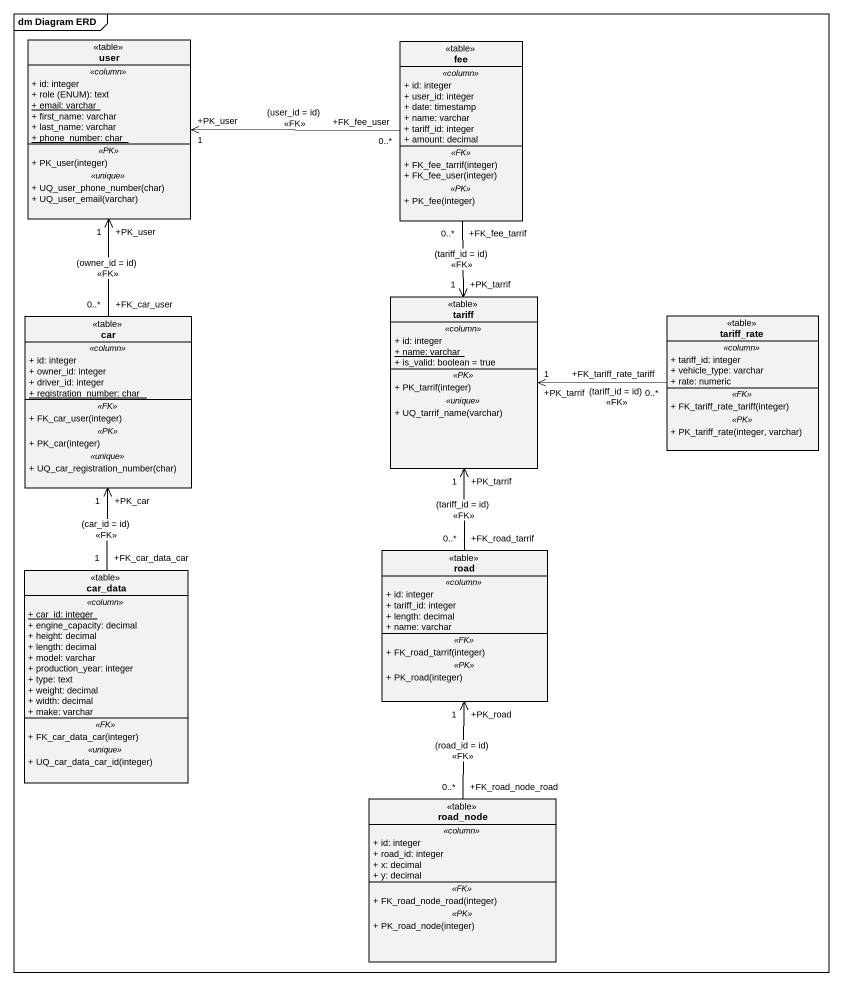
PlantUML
@startuml
mainframe dm Diagram ERD
hide circle
hide empty members
skinparam classAttributeIconSize 0
class user <<table>> {
  .. <<column>> ..
  + id: integer
  {field} + role (ENUM): text
  {static} + email: varchar
  + first_name: varchar
  + last_name: varchar
  {static} + phone_number: char
  .. <<PK>> ..
  + PK_user(integer)
  .. <<unique>> ..
  + UQ_user_phone_number(char)
  + UQ_user_email(varchar)
}
class fee <<table>> {
  .. <<column>> ..
  + id: integer
  + user_id: integer
  + date: timestamp
  + name: varchar
  + tariff_id: integer
  + amount: decimal
  .. <<FK>> ..
  + FK_fee_tarrif(integer)
  + FK_fee_user(integer)
  .. <<PK>> ..
  + PK_fee(integer)
}
class tariff <<table>> {
  .. <<column>> ..
  + id: integer
  {static} + name: varchar
  + is_valid: boolean = true
  .. <<PK>> ..
  + PK_tarrif(integer)
  .. <<unique>> ..
  + UQ_tarrif_name(varchar)
}
class car <<table>> {
  .. <<column>> ..
  + id: integer
  + owner_id: integer
  + driver_id: integer
  {static} + registration_number: char
  .. <<FK>> ..
  + FK_car_user(integer)
  .. <<PK>> ..
  + PK_car(integer)
  .. <<unique>> ..
  + UQ_car_registration_number(char)
}
class tariff_rate <<table>> {
  .. <<column>> ..
  + tariff_id: integer
  + vehicle_type: varchar
  + rate: numeric
  .. <<FK>> ..
  + FK_tariff_rate_tariff(integer)
  .. <<PK>> ..
  + PK_tariff_rate(integer, varchar)
}
class car_data <<table>> {
  .. <<column>> ..
  {static} + car_id: integer
  + engine_capacity: decimal
  + height: decimal
  + length: decimal
  + model: varchar
  + production_year: integer
  + type: text
  + weight: decimal
  + width: decimal
  + make: varchar
  .. <<FK>> ..
  + FK_car_data_car(integer)
  .. <<unique>> ..
  + UQ_car_data_car_id(integer)
}
class road <<table>> {
  .. <<column>> ..
  + id: integer
  + tariff_id: integer
  + length: decimal
  + name: varchar
  .. <<FK>> ..
  + FK_road_tarrif(integer)
  .. <<PK>> ..
  + PK_road(integer)
}
class road_node <<table>> {
  .. <<column>> ..
  + id: integer
  + road_id: integer
  + x: decimal
  + y: decimal
  .. <<FK>> ..
  + FK_road_node_road(integer)
  .. <<PK>> ..
  + PK_road_node(integer)
}
fee "+FK_fee_user\n0..*" -left-> "+PK_user\n1" user : (user_id = id)\n<<FK>>
fee "+FK_fee_tarrif\n0..*" --> "+PK_tarrif\n1" tariff : (tariff_id = id)\n<<FK>>
car "+FK_car_user\n0..*" -up-> "+PK_user\n1" user : (owner_id = id)\n<<FK>>
tariff_rate "+FK_tariff_rate_tariff\n0..*" -left-> "+PK_tarrif\n1" tariff : (tariff_id = id)\n<<FK>>
car_data "+FK_car_data_car\n1" -up-> "+PK_car\n1" car : (car_id = id)\n<<FK>>
road "+FK_road_tarrif\n0..*" -up-> "+PK_tarrif\n1" tariff : (tariff_id = id)\n<<FK>>
road_node "+FK_road_node_road\n0..*" -up-> "+PK_road\n1" road : (road_id = id)\n<<FK>>
@enduml
